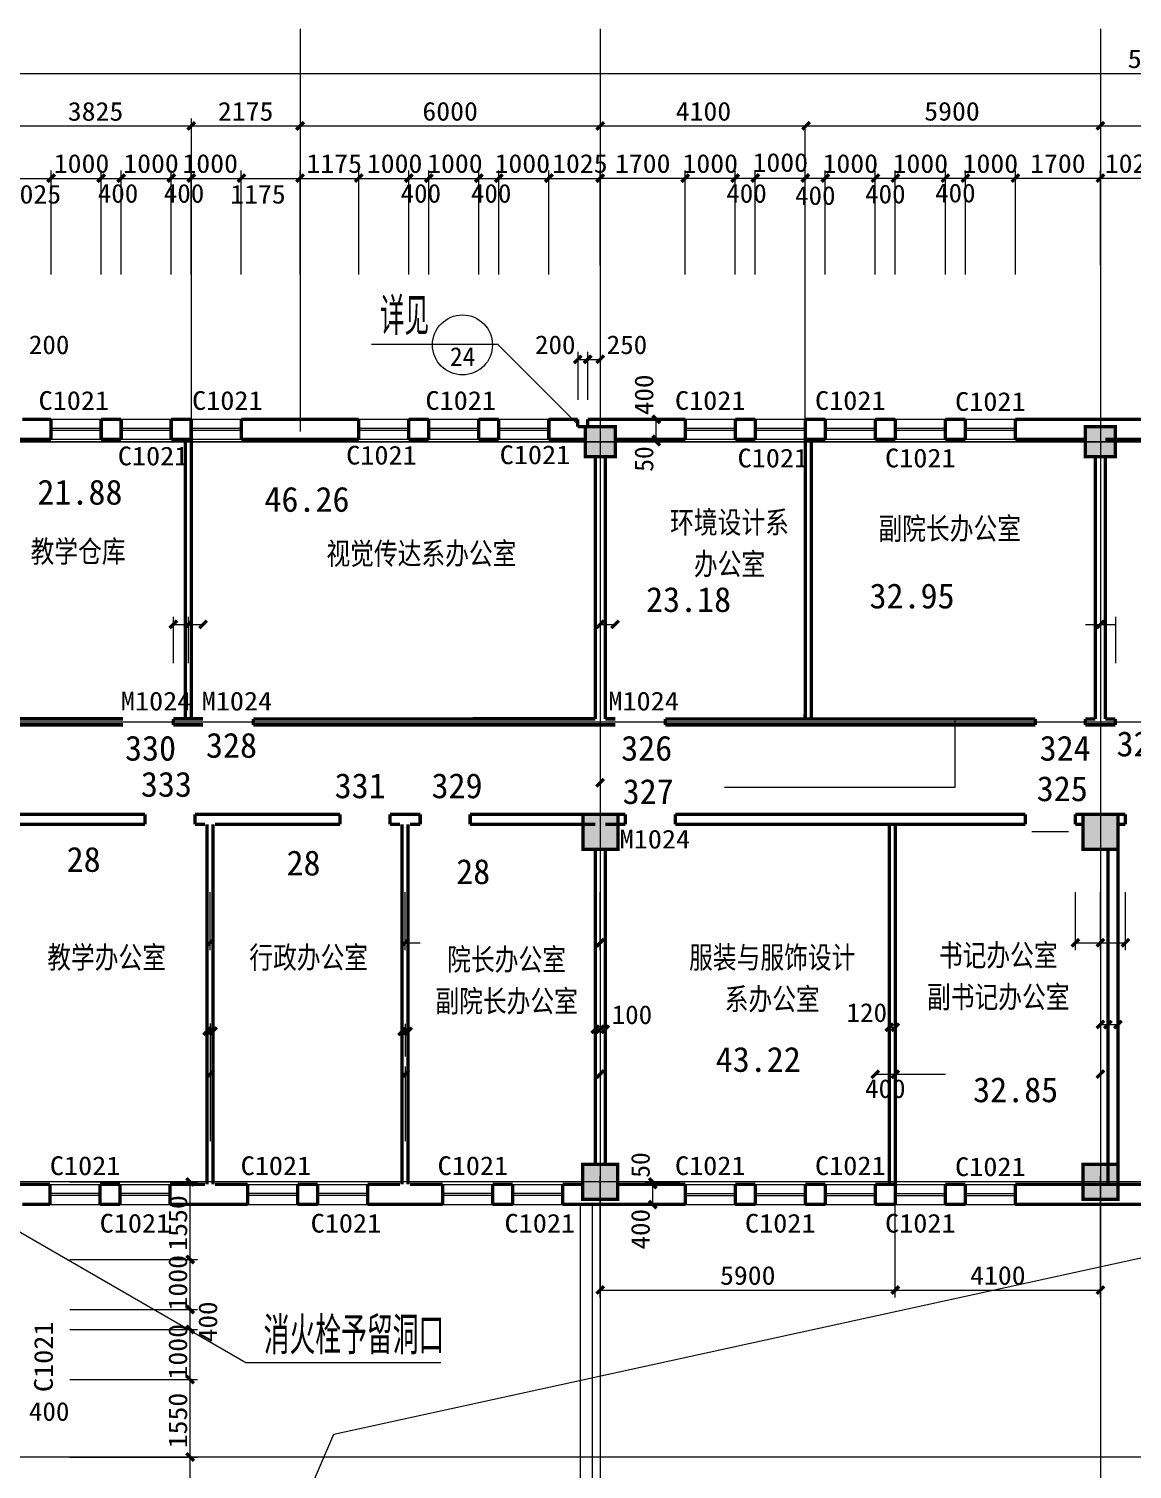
# Model space of a CAD drawing. Extents: x -307567 to 704339, y -10277 to 165507.
# Drawn here: x 136232 to 158290, y 121436 to 150236 of the extents above; entities that cross this region are included whole.
import ezdxf
from ezdxf.enums import TextEntityAlignment as Align

# ---------------------------------------------------------------- set-up
doc = ezdxf.new("R2010")
doc.units = 0
doc.header["$MEASUREMENT"] = 0
doc.layers.add('JELIBTLTC', color=3, linetype='CONTINUOUS')
doc.layers.add('中文', color=4, linetype='CONTINUOUS')
doc.layers.add('wode', color=250, linetype='CONTINUOUS', lineweight=0)
doc.layers.add('ziti', color=32, linetype='CONTINUOUS', lineweight=0)
doc.styles.add('HZ', font='txt', dxfattribs={"width": 0.7, "height": 5, "bigfont": 'STF:宋体'})
doc.styles.get("Standard").update_dxf_attribs({"font": 'txt', "height": 3})

msp = doc.modelspace()

# ---------------------------------------------------------------- linework, layer by layer
at = {"layer": 'JELIBTLTC', "color": 0, "const_width": 67.49915}
msp.add_lwpolyline([(157804.69764, 130879.18478), (157804.69764, 127129.23166)], dxfattribs=at)
at = {"layer": 'wode', "color": 0}
for p, q in [((141654.88731, 150235.97407), (141654.88731, 147245.49632)), ((147654.81231, 150235.97407), (147654.81231, 147245.49632)), ((157654.69952, 150235.97407), (157654.69952, 147245.49632)), ((125405.10264, 149345.47007), (179954.39636, 149345.47007)), ((139477.9736, 148443.29323), (139477.9736, 142182.7941)), ((141654.88731, 148443.29323), (141654.88731, 142182.7941)), ((135654.96231, 148295.48319), (141654.88731, 148295.48319)), ((135654.96231, 148293.29511), (139477.9736, 148293.29511)), ((139477.9736, 148293.29511), (141654.88731, 148293.29511)), ((141654.88731, 148295.48319), (147654.81231, 148295.48319)), ((147654.81231, 148295.48319), (157654.69952, 148295.48319)), ((151754.74885, 141979.04603), (151754.74885, 148295.48319)), ((157654.69952, 148295.48319), (163504.62639, 148295.48319)), ((125855.09701, 147245.49632), (147654.81231, 147245.49632)), ((125855.09701, 147245.49632), (147654.81231, 147245.49632)), ((136679.93729, 145324.2038), (136679.93729, 147401.08824)), ((137679.93699, 145324.2038), (137679.93699, 147401.08824)), ((138079.9442, 145324.2038), (138079.9442, 147401.08824)), ((139079.90729, 145324.2038), (139079.90729, 147401.08824)), ((139479.9145, 145324.2038), (139479.9145, 147401.08824)), ((140479.9142, 145324.2038), (140479.9142, 147401.08824)), ((141654.88731, 145510.88665), (141654.88731, 147401.08824)), ((141654.88731, 145324.2038), (141654.88731, 147401.08824)), ((142829.86041, 145324.2038), (142829.86041, 147401.08824)), ((143829.86012, 145324.2038), (143829.86012, 147401.08824)), ((144229.86733, 145324.2038), (144229.86733, 147401.08824)), ((145229.83041, 145324.2038), (145229.83041, 147401.08824)), ((145629.83762, 145324.2038), (145629.83762, 147401.08824)), ((146629.83733, 145324.2038), (146629.83733, 147401.08824)), ((147654.81231, 145510.88665), (147654.81231, 147401.08824)), ((147654.81231, 145510.88665), (147654.81231, 147401.08824)), ((147654.81231, 147251.09012), (149354.77885, 147251.09012)), ((147654.81231, 147245.49632), (147654.81231, 95169.51457)), ((149354.77885, 145324.2038), (149354.77885, 147401.08824)), ((149354.77885, 147251.09012), (150354.77856, 147251.09012)), ((150354.77856, 145324.2038), (150354.77856, 147401.08824)), ((150354.77856, 147251.09012), (150754.78577, 147251.09012)), ((150754.78577, 145324.2038), (150754.78577, 147401.08824)), ((150754.78577, 147251.09012), (151754.74885, 147251.09012)), ((151754.74885, 147251.09012), (152154.75606, 147251.09012)), ((152154.75606, 145324.2038), (152154.75606, 147401.08824)), ((152154.75606, 147251.09012), (153154.75577, 147251.09012)), ((153154.75577, 145324.2038), (153154.75577, 147401.08824)), ((153154.75577, 147251.09012), (153554.72635, 147251.09012)), ((153554.72635, 145324.2038), (153554.72635, 147401.08824)), ((153554.72635, 147251.09012), (154554.72606, 147251.09012)), ((154554.72606, 145324.2038), (154554.72606, 147401.08824)), ((154554.72606, 147251.09012), (154954.73327, 147251.09012)), ((154954.73327, 145324.2038), (154954.73327, 147401.08824)), ((154954.73327, 147251.09012), (155954.69635, 147251.09012)), ((155954.69635, 145324.2038), (155954.69635, 147401.08824)), ((155954.69635, 147251.09012), (157654.69952, 147251.09012)), ((157654.69952, 145510.88665), (157654.69952, 147401.08824)), ((157654.69952, 147251.09012), (158679.6745, 147251.09012)), ((157654.69952, 147245.49632), (157654.69952, 95169.51457)), ((145619.69371, 143925.16734), (143082.24984, 143925.16734)), ((147254.8051, 142279.04228), (145608.70751, 143925.16734)), ((147206.06304, 143777.03686), (147206.06304, 142814.2895)), ((147404.07081, 143777.03686), (147404.07081, 142814.2895)), ((147654.81231, 143777.03686), (147654.81231, 142814.2895)), ((147206.06304, 143627.03874), (147404.07081, 143627.03874)), ((147404.07081, 143627.03874), (147654.81231, 143627.03874)), ((136678.03301, 142429.04956), (140477.97331, 142429.04956)), ((142827.95614, 142429.04956), (146627.89643, 142429.04956)), ((145227.92614, 142429.04956), (145627.89673, 142429.04956)), ((148625.84509, 142429.04041), (149153.32873, 142429.04041)), ((148775.84322, 142029.05151), (148775.84322, 142429.04041)), ((149354.77885, 142429.04041), (150354.77856, 142429.04041)), ((150754.78577, 142429.04041), (151754.74885, 142429.04041)), ((152154.75606, 142429.04041), (153154.75577, 142429.04041)), ((153554.72635, 142429.04041), (154554.72606, 142429.04041)), ((154954.73327, 142429.04041), (155954.69635, 142429.04041)), ((136678.03301, 142029.04236), (140565.0938, 142029.05151)), ((136688.94596, 142247.78657), (137688.94567, 142247.78657)), ((136688.94596, 142210.28704), (137688.94567, 142210.28704)), ((138081.92172, 142247.78657), (139081.92142, 142247.78657)), ((138081.92172, 142210.28704), (139081.92142, 142210.28704)), ((139453.91384, 142247.78657), (140453.91355, 142247.78657)), ((139453.91384, 142210.28704), (140453.91355, 142210.28704)), ((142827.95614, 142029.04236), (146627.89643, 142029.04236)), ((142838.86909, 142247.78657), (143838.8688, 142247.78657)), ((142838.86909, 142210.28704), (143838.8688, 142210.28704)), ((144231.84484, 142247.78657), (145231.84455, 142247.78657)), ((144231.84484, 142210.28704), (145231.84455, 142210.28704)), ((145227.92614, 142029.04236), (146715.01693, 142029.05151)), ((145603.83697, 142247.78657), (146603.83668, 142247.78657)), ((145603.83697, 142210.28704), (146603.83668, 142210.28704)), ((148625.84509, 142029.05151), (149153.32873, 142029.05151)), ((148775.84322, 141979.04603), (148775.84322, 142029.05151)), ((149354.77885, 142247.78657), (150354.77856, 142247.78657)), ((149354.77885, 142210.28704), (150354.77856, 142210.28704)), ((149354.77885, 142029.04236), (150354.77856, 142029.04236)), ((150754.78577, 142247.78657), (151754.74885, 142247.78657)), ((150754.78577, 142210.28704), (151754.74885, 142210.28704)), ((150754.78577, 142029.04236), (151754.74885, 142029.04236)), ((151754.74885, 142029.04236), (151754.74885, 136439.11284)), ((151874.75468, 142029.04236), (151874.75468, 136439.11284)), ((151874.75468, 142029.04236), (151874.75468, 136439.11284)), ((152154.75606, 142247.78657), (153154.75577, 142247.78657)), ((152154.75606, 142210.28704), (153154.75577, 142210.28704)), ((152154.75606, 142029.04236), (153154.75577, 142029.04236)), ((153554.72635, 142247.78657), (154554.72606, 142247.78657)), ((153554.72635, 142210.28704), (154554.72606, 142210.28704)), ((153554.72635, 142029.04236), (154554.72606, 142029.04236)), ((154954.73327, 142247.78657), (155954.69635, 142247.78657)), ((154954.73327, 142210.28704), (155954.69635, 142210.28704)), ((154954.73327, 142029.04236), (155954.69635, 142029.04236)), ((195197.62623, 141979.04603), (118974.00627, 141979.04603)), ((130975.13799, 141979.04603), (163754.59885, 141979.04603)), ((134960.12236, 141979.04603), (139468.41562, 141979.04603)), ((148625.84509, 141979.04603), (149153.32873, 141979.04603)), ((156283.80601, 141979.04603), (157040.38835, 141979.04603)), ((139359.90867, 140560.2802), (139359.90867, 139352.96192)), ((139479.9145, 140560.2802), (139479.9145, 139352.96192)), ((147554.80135, 140553.34974), (147554.80135, 139559.27342)), ((147654.81231, 140553.34974), (147654.81231, 139559.27342)), ((147754.82327, 140553.34974), (147754.82327, 139559.27342)), ((157554.68856, 140658.87211), (157554.68856, 139770.29984)), ((157654.69952, 140658.87211), (157654.69952, 139770.29984)), ((157754.67385, 140658.87211), (157754.67385, 139770.29984)), ((151754.74885, 140432.04389), (151754.74885, 139448.11148)), ((151874.75468, 140432.04389), (151874.75468, 139448.11148)), ((139080.52984, 138328.27074), (139379.90354, 138328.27074)), ((139120.51957, 138478.26887), (139120.51957, 137555.08095)), ((139379.90354, 138328.27074), (139677.51945, 138328.27074)), ((139419.92989, 138478.26887), (139419.92989, 137555.08095)), ((147654.81231, 138478.26887), (147654.81231, 137555.08095)), ((147654.81231, 138328.27074), (147954.40573, 138328.27074)), ((157354.70327, 138328.27074), (157654.69952, 138328.27074)), ((157654.69952, 138478.26887), (157654.69952, 137555.08095)), ((157654.69952, 138328.27074), (157954.69577, 138328.27074)), ((157954.69577, 138478.26887), (157954.69577, 137555.08095)), ((134700.40881, 136379.10993), (163754.59885, 136379.10993)), ((134960.12236, 136379.10993), (139468.41562, 136379.10993)), ((154745.66606, 136436.67757), (154745.66606, 135067.68833)), ((147654.81231, 135312.10361), (147654.81231, 126729.2336)), ((154745.66606, 135067.68833), (150138.75343, 135067.68833)), ((157014.71728, 134179.14353), (156283.80601, 134179.14353)), ((139854.90981, 131810.99686), (139854.90981, 132976.37536)), ((143754.86106, 131810.99686), (143754.86106, 132976.37536)), ((147654.81231, 131810.99686), (147654.81231, 132976.37536)), ((157154.68135, 131810.99686), (157154.68135, 132976.37536)), ((157654.69952, 131810.99686), (157654.69952, 132976.37536)), ((158154.68106, 131810.99686), (158154.68106, 132976.37536)), ((143754.86106, 131960.99499), (144055.5531, 131960.99499)), ((157154.68135, 131960.99499), (157654.69952, 131960.99499)), ((157654.69952, 131960.99499), (158154.68106, 131960.99499)), ((157654.69952, 130477.42894), (157654.69952, 129803.42613)), ((157804.69764, 130477.42894), (157804.69764, 129803.42613)), ((158004.68294, 130477.42894), (158004.68294, 129803.42613)), ((139794.92521, 130345.27422), (139794.92521, 129484.68012)), ((139794.92521, 130195.27609), (139854.90981, 130195.27609)), ((139854.90981, 130345.27422), (139854.90981, 129484.68012)), ((139854.90981, 130195.27609), (139914.89441, 130195.27609)), ((139914.89441, 130345.27422), (139914.89441, 129484.68012)), ((143694.87646, 130341.2551), (143694.87646, 129688.4648)), ((143694.87646, 130191.25698), (143754.86106, 130191.25698)), ((143754.86106, 130341.2551), (143754.86106, 129688.4648)), ((143754.86106, 130191.25698), (143814.84566, 130191.25698)), ((143814.84566, 130341.2551), (143814.84566, 129688.4648)), ((147554.80135, 130382.22444), (147554.80135, 129789.08)), ((147554.80135, 130232.22632), (147654.81231, 130232.22632)), ((147654.81231, 130382.22444), (147654.81231, 129789.08)), ((147654.81231, 130232.22632), (147754.82327, 130232.22632)), ((147754.82327, 130382.22444), (147754.82327, 129789.08)), ((153434.75715, 130423.8621), (153434.75715, 129885.09931)), ((153434.75715, 130273.86398), (153554.72635, 130273.86398)), ((153554.72635, 130423.8621), (153554.72635, 129885.09931)), ((157654.69952, 130327.43081), (157804.69764, 130327.43081)), ((157804.69764, 130327.43081), (158004.68294, 130327.43081)), ((139854.90981, 129484.68012), (139854.90981, 127997.14073)), ((139854.90981, 129484.68012), (139854.90981, 127997.14073)), ((143754.86106, 129484.68012), (143754.86106, 127997.14073)), ((143754.86106, 129484.68012), (143754.86106, 127997.14073)), ((147654.81231, 129484.68012), (147654.81231, 127997.14073)), ((153154.75577, 129334.68199), (153554.72635, 129334.68199)), ((153554.72635, 129484.68012), (153554.72635, 127997.14073)), ((153554.72635, 129334.68199), (154554.72606, 129334.68199)), ((157654.69952, 129484.68012), (157654.69952, 127997.14073)), ((147654.81231, 124868.91445), (147654.81231, 127296.72529)), ((153554.72635, 124868.91445), (153554.72635, 127296.72529)), ((157654.69952, 124868.91445), (157654.69952, 127296.72529)), ((195197.62623, 127179.22798), (118974.00627, 127179.22798)), ((136654.96201, 127129.23166), (139129.23528, 127129.23166)), ((137054.9326, 127179.22798), (139606.87824, 127179.22798)), ((139456.88012, 125629.2504), (139456.88012, 127179.22798)), ((140604.90043, 127129.23166), (143049.40113, 127129.23166)), ((144504.85168, 127129.23166), (145904.82198, 127129.23166)), ((145904.82198, 127129.23166), (146949.35238, 127129.23166)), ((146904.82168, 127129.23166), (146949.35238, 127129.23166)), ((148554.98416, 127179.22798), (149252.97348, 127179.22798)), ((148554.98416, 127129.23166), (149252.97348, 127129.23166)), ((148704.98229, 127129.23166), (148704.98229, 127179.22798)), ((148704.98229, 126729.2336), (148704.98229, 127129.23166)), ((149354.77885, 127129.23166), (154554.72606, 127129.23166)), ((154954.73327, 127129.23166), (155954.69635, 127129.23166)), ((157014.71728, 127179.22798), (156283.80601, 127179.22798)), ((136647.45478, 126953.42514), (137647.41787, 126953.42514)), ((136647.45478, 126915.92561), (137647.41787, 126915.92561)), ((136654.96201, 126729.2336), (139137.54817, 126729.2336)), ((138051.41673, 126953.42514), (139051.41643, 126953.42514)), ((138051.41673, 126915.92561), (139051.41643, 126915.92561)), ((140597.3932, 126953.42514), (141597.39291, 126953.42514)), ((140597.3932, 126915.92561), (141597.39291, 126915.92561)), ((140604.90043, 126729.2336), (143060.82677, 126729.2336)), ((142001.35515, 126953.42514), (143001.35485, 126953.42514)), ((142001.35515, 126915.92561), (143001.35485, 126915.92561)), ((142328.85349, 122139.60592), (163354.62827, 126729.2336)), ((144497.34445, 126953.42514), (145497.34416, 126953.42514)), ((144497.34445, 126915.92561), (145497.34416, 126915.92561)), ((144504.85168, 126729.2336), (145904.82198, 126729.2336)), ((145901.3064, 126953.42514), (146901.3061, 126953.42514)), ((145901.3064, 126915.92561), (146901.3061, 126915.92561)), ((145904.82198, 126729.2336), (146960.77802, 126729.2336)), ((146904.82168, 126729.2336), (146960.77802, 126729.2336)), ((147256.45303, 126729.2336), (147256.45303, 107629.4754)), ((147496.42806, 126729.2336), (147496.42806, 107629.4754)), ((148554.98416, 126729.2336), (149252.97348, 126729.2336)), ((149354.77885, 126947.97782), (150354.77856, 126947.97782)), ((149354.77885, 126910.47829), (150354.77856, 126910.47829)), ((149354.77885, 126729.2336), (154554.72606, 126729.2336)), ((150754.78577, 126947.97782), (151754.74885, 126947.97782)), ((150754.78577, 126910.47829), (151754.74885, 126910.47829)), ((152154.75606, 126947.97782), (153154.75577, 126947.97782)), ((152154.75606, 126910.47829), (153154.75577, 126910.47829)), ((153554.72635, 126947.97782), (154554.72606, 126947.97782)), ((153554.72635, 126910.47829), (154554.72606, 126910.47829)), ((154954.73327, 126947.97782), (155954.69635, 126947.97782)), ((154954.73327, 126910.47829), (155954.69635, 126910.47829)), ((154954.73327, 126729.2336), (155954.69635, 126729.2336)), ((135895.99933, 126268.91221), (140572.45455, 123568.94596)), ((137054.9326, 125629.2504), (139606.87824, 125629.2504)), ((139456.88012, 124629.25985), (139456.88012, 125629.2504)), ((147654.81231, 125018.91258), (153554.72635, 125018.91258)), ((153554.72635, 125018.91258), (157654.69952, 125018.91258)), ((137054.9326, 124629.25985), (139606.87824, 124629.25985)), ((139456.88012, 124229.2618), (139456.88012, 124629.25985)), ((137054.9326, 124229.2618), (139606.87824, 124229.2618)), ((139456.88012, 123229.2804), (139456.88012, 124229.2618)), ((140572.45455, 123568.94596), (144465.6676, 123568.94596)), ((137054.9326, 123229.2804), (139606.87824, 123229.2804)), ((139456.88012, 121679.29368), (139456.88012, 123229.2804)), ((136104.95668, 107629.4754), (142328.85349, 122139.60592)), ((195197.62623, 121679.29368), (118974.00627, 121679.29368)), ((137054.9326, 121679.29368), (139606.87824, 121679.29368)), ((139456.88012, 120129.3161), (139456.88012, 121679.29368))]:
    msp.add_line(p, q, dxfattribs=at)
at = {"layer": 'wode', "color": 0, "const_width": 67.49915}
for points in [[(139402.97454, 148218.29604), (139552.97266, 148368.29417)], [(141579.88825, 148220.48413), (141729.88637, 148370.48225)], [(141579.88825, 148218.29604), (141729.88637, 148368.29417)], [(147579.81325, 148220.48413), (147729.81137, 148370.48225)], [(151695.75301, 148220.48413), (151845.75113, 148370.48225)], [(157579.70045, 148220.48413), (157729.69858, 148370.48225)], [(136604.93823, 147176.09105), (136754.93635, 147326.08918)], [(137604.93793, 147176.09105), (137754.93606, 147326.08918)], [(138004.94514, 147176.09105), (138154.94326, 147326.08918)], [(139004.90823, 147176.09105), (139154.90635, 147326.08918)], [(139404.91543, 147176.09105), (139554.91356, 147326.08918)], [(140404.91514, 147176.09105), (140554.91326, 147326.08918)], [(141579.88825, 147176.09105), (141729.88637, 147326.08918)], [(141579.88825, 147176.09105), (141729.88637, 147326.08918)], [(142754.86135, 147176.09105), (142904.85948, 147326.08918)], [(143754.86106, 147176.09105), (143904.85918, 147326.08918)], [(144154.86827, 147176.09105), (144304.86639, 147326.08918)], [(145154.83135, 147176.09105), (145304.82948, 147326.08918)], [(145554.83856, 147176.09105), (145704.83668, 147326.08918)], [(146554.83827, 147176.09105), (146704.83639, 147326.08918)], [(147579.81325, 147176.09105), (147729.81137, 147326.08918)], [(147579.81325, 147176.09105), (147729.81137, 147326.08918)], [(149279.77979, 147176.09105), (149429.77791, 147326.08918)], [(150279.7795, 147176.09105), (150429.77762, 147326.08918)], [(150679.7867, 147176.09105), (150829.78483, 147326.08918)], [(151679.74979, 147176.09105), (151829.74792, 147326.08918)], [(152079.757, 147176.09105), (152229.75512, 147326.08918)], [(153079.7567, 147176.09105), (153229.75483, 147326.08918)], [(153479.72729, 147176.09105), (153629.72542, 147326.08918)], [(154479.727, 147176.09105), (154629.72512, 147326.08918)], [(154879.7342, 147176.09105), (155029.73233, 147326.08918)], [(155879.69729, 147176.09105), (156029.69542, 147326.08918)], [(157579.70045, 147176.09105), (157729.69858, 147326.08918)], [(147131.06397, 143552.03968), (147281.0621, 143702.0378)], [(147329.07175, 143552.03968), (147479.06988, 143702.0378)], [(147579.81325, 143552.03968), (147729.81137, 143702.0378)], [(136104.18765, 142429.04956), (136678.03301, 142429.04956)], [(136678.03301, 142429.04956), (136678.03301, 142029.04236)], [(137677.9961, 142429.04956), (137677.9961, 142029.04236)], [(137677.9961, 142429.04956), (138078.00331, 142429.04956)], [(138078.00331, 142429.04956), (138078.00331, 142029.04236)], [(139078.00302, 142429.04956), (139078.00302, 142029.04236)], [(139078.00302, 142429.04956), (139477.9736, 142429.04956)], [(139477.9736, 142429.04956), (139477.9736, 142029.04236)], [(140477.97331, 142429.04956), (140477.97331, 142029.04236)], [(140477.97331, 142429.04956), (142827.95614, 142429.04956)], [(142827.95614, 142429.04956), (142827.95614, 142029.04236)], [(143827.91923, 142429.04956), (143827.91923, 142029.04236)], [(143827.91923, 142429.04956), (144227.92643, 142429.04956)], [(143827.91923, 142429.04956), (144227.92643, 142429.04956)], [(144227.92643, 142429.04956), (144227.92643, 142029.04236)], [(145227.92614, 142429.04956), (145227.92614, 142029.04236)], [(145227.92614, 142429.04956), (145627.89673, 142429.04956)], [(145227.92614, 142429.04956), (145627.89673, 142429.04956)], [(145627.89673, 142429.04956), (145627.89673, 142029.04236)], [(146627.89643, 142429.04956), (146627.89643, 142029.04236)], [(146627.89643, 142429.04956), (147206.06304, 142429.04956)], [(147204.81793, 142429.04956), (147206.06304, 142429.04956)], [(147206.06304, 142279.04228), (147206.06304, 142429.04956)], [(147206.06304, 142279.04228), (147206.06304, 142429.04956)], [(147206.06304, 142279.04228), (147404.07081, 142279.04228)], [(147354.81606, 142279.04228), (147354.81606, 141679.04978), (147954.80856, 141679.04978), (147954.80856, 142279.04228), (147354.81606, 142279.04228), (147354.81606, 141679.04978)], [(147404.07081, 142279.04228), (147404.07081, 142429.04956)], [(147404.07081, 142429.04956), (149354.77885, 142429.04041)], [(148700.84416, 142504.03947), (148850.84228, 142354.04135)], [(149354.77885, 142029.04236), (149354.77885, 142429.04041)], [(150354.77856, 142429.04041), (150754.78577, 142429.04041)], [(150354.77856, 142029.04236), (150354.77856, 142429.04041)], [(150754.78577, 142029.04236), (150754.78577, 142429.04041)], [(151754.74885, 142429.04041), (152154.75606, 142429.04041)], [(151754.74885, 142029.04236), (151754.74885, 142429.04041)], [(152154.75606, 142029.04236), (152154.75606, 142429.04041)], [(153154.75577, 142429.04041), (153554.72635, 142429.04041)], [(153154.75577, 142029.04236), (153154.75577, 142429.04041)], [(153554.72635, 142029.04236), (153554.72635, 142429.04041)], [(154554.72606, 142429.04041), (154954.73327, 142429.04041)], [(154554.72606, 142029.04236), (154554.72606, 142429.04041)], [(154954.73327, 142029.04236), (154954.73327, 142429.04041)], [(157654.69952, 142429.04041), (155954.69635, 142429.04041)], [(155954.69635, 142029.04236), (155954.69635, 142429.04041)], [(157354.70327, 142279.04228), (157354.70327, 141679.04978), (157954.69577, 141679.04978), (157954.69577, 142279.04228), (157354.70327, 142279.04228), (157354.70327, 141679.04978)], [(157654.69952, 142429.04041), (158679.6745, 142429.04041)], [(135954.95856, 142029.04236), (136678.03301, 142029.04236)], [(137677.9961, 142029.05151), (138078.00331, 142029.05151)], [(139078.00302, 142029.05151), (139477.9736, 142029.05151)], [(139359.90867, 136439.11284), (139359.90867, 142029.05151)], [(139479.9145, 136439.11284), (139479.9145, 142029.05151)], [(140477.97331, 142029.05151), (142827.95614, 142029.05151)], [(141754.89826, 142029.05151), (142827.95614, 142029.05151)], [(143827.91923, 142029.05151), (144227.92643, 142029.05151)], [(143827.91923, 142029.05151), (144227.92643, 142029.05151)], [(145227.92614, 142029.05151), (145627.89673, 142029.05151)], [(145227.92614, 142029.05151), (145627.89673, 142029.05151)], [(146627.89643, 142029.05151), (147354.81606, 142029.06067)], [(147954.80856, 142029.05151), (149354.77885, 142029.04236)], [(148700.84416, 142104.05057), (148850.84228, 141954.05245)], [(148700.84416, 142054.0451), (148850.84228, 141904.04697)], [(150354.77856, 142029.04236), (150754.78577, 142029.04236)], [(151754.74885, 142029.04236), (151752.80796, 136439.11284)], [(151754.74885, 142029.04236), (152154.75606, 142029.04236)], [(151874.75468, 142029.04236), (151872.81378, 136439.11284)], [(151874.75468, 142029.04236), (151872.81378, 136439.11284)], [(153154.75577, 142029.04236), (153554.72635, 142029.04236)], [(154554.72606, 142029.04236), (154954.73327, 142029.04236)], [(157354.70327, 142029.05151), (155954.69635, 142029.04236)], [(157754.67385, 142029.04236), (158679.6745, 142029.04236)], [(147554.80135, 136439.11284), (147554.80135, 141679.04978)], [(147754.82327, 136439.11284), (147754.82327, 141679.04978)], [(157554.68856, 136439.11284), (157554.68856, 141679.04978)], [(157754.67385, 136439.11284), (157754.67385, 141679.04978)], [(139045.52051, 138253.27168), (139195.51864, 138403.26981)], [(139344.93083, 138253.27168), (139494.92896, 138403.26981)], [(139642.51012, 138253.27168), (139792.50824, 138403.26981)], [(147579.81325, 138253.27168), (147729.81137, 138403.26981)], [(147879.40667, 138253.27168), (148029.40479, 138403.26981)], [(157579.70045, 138253.27168), (157729.69858, 138403.26981)], [(135354.96606, 136319.11617), (138117.51697, 136319.11617)], [(135554.95135, 136439.122), (138117.51697, 136438.99382)], [(139119.93364, 136319.11617), (139119.93364, 136438.99382)], [(139120.51957, 136439.02129), (139279.9292, 136439.11284)], [(139120.51957, 136438.99382), (139717.50918, 136439.01213)], [(139120.51957, 136319.11617), (139717.50918, 136319.11617)], [(139120.51957, 136319.11617), (139717.50918, 136319.11617)], [(140719.88923, 136319.11617), (140719.88923, 136439.11284)], [(140719.88923, 136438.48113), (147554.80135, 136439.11284)], [(140719.88923, 136319.11617), (147954.40573, 136319.11617)], [(147754.82327, 136439.11284), (147954.40573, 136439.0396)], [(148954.80827, 136319.11617), (148954.80827, 136439.11284)], [(148954.80827, 136438.6917), (156354.70356, 136436.10995)], [(148954.80827, 136319.11617), (156354.70356, 136319.11617)], [(156354.70356, 136319.11617), (156354.70356, 136439.11284)], [(157354.70327, 136319.11617), (157354.70327, 136439.11284)], [(157354.70327, 136436.10995), (157554.68856, 136439.11284)], [(157354.70327, 136319.11617), (157954.69577, 136319.11617)], [(157754.67385, 136439.11284), (157954.69577, 136436.10995)], [(157954.69577, 136319.11617), (157954.69577, 136439.11284)], [(147579.81325, 135087.10642), (147729.81137, 135237.10455)], [(135354.96606, 134529.1361), (138554.91385, 134529.1361)], [(138554.91385, 134329.14166), (138554.91385, 134529.1361)], [(139553.59521, 134529.1361), (142454.8651, 134529.1361)], [(139553.9248, 134329.14166), (139553.9248, 134529.1361)], [(139554.91356, 134329.14166), (139554.91356, 134529.1361)], [(139555.90231, 134329.14166), (139555.90231, 134529.1361)], [(142454.8651, 134329.14166), (142454.8651, 134529.1361)], [(143453.54647, 134529.1361), (144055.84607, 134529.1361)], [(143453.87605, 134329.14166), (143453.87605, 134529.1361)], [(143454.86481, 134329.14166), (143454.86481, 134529.1361)], [(144054.85731, 134329.14166), (144054.85731, 134529.1361)], [(144055.84607, 134329.14166), (144055.84607, 134529.1361)], [(145054.85702, 134329.14166), (145054.85702, 134529.1361)], [(145054.85702, 134529.1361), (148154.50089, 134529.1361)], [(147309.8093, 134529.1361), (147309.8093, 133829.1418), (148009.81275, 133829.1418), (148009.81275, 134529.1361), (147309.8093, 134529.1361), (147309.8093, 133829.1418)], [(148154.79385, 134328.44586), (148154.79385, 134528.44031)], [(149154.79356, 134529.1361), (156154.71827, 134529.1361)], [(149154.79356, 134328.44586), (149154.79356, 134528.44031)], [(156154.71827, 134329.14166), (156154.71827, 134529.1361)], [(157154.68135, 134329.14166), (157154.68135, 134529.1361)], [(157154.68135, 134529.1361), (158154.68106, 134529.1361)], [(157304.67948, 134529.1361), (157304.67948, 133829.1418), (158004.68294, 133829.1418), (158004.68294, 134529.1361), (157304.67948, 134529.1361), (157304.67948, 133829.1418)], [(158154.68106, 134329.14166), (158154.68106, 134529.1361)], [(136004.94573, 134329.14166), (138554.91385, 134329.14166)], [(139553.59521, 134329.14166), (139754.89885, 134329.14166)], [(139794.92521, 127129.23166), (139794.92521, 134329.14166)], [(139914.89441, 127129.23166), (139914.89441, 134329.14166)], [(139954.92076, 134329.14166), (142454.8651, 134329.14166)], [(143453.54647, 134329.14166), (143654.8501, 134329.14166)], [(143694.87646, 127129.23166), (143694.87646, 134329.14166)], [(143814.84566, 127129.23166), (143814.84566, 134329.14166)], [(143854.87202, 134329.14166), (144055.84607, 134329.14166)], [(145054.85702, 134329.14166), (147554.80135, 134329.14166)], [(147754.82327, 134329.14166), (148154.50089, 134329.14166)], [(149154.79356, 134329.14166), (156154.71827, 134329.14166)], [(153434.75715, 127129.23166), (153434.75715, 134329.14166)], [(153554.72635, 127129.23166), (153554.72635, 134329.14166)], [(157154.68135, 134329.14166), (157304.67948, 134329.14166)], [(158004.68294, 134329.14166), (158154.68106, 134329.14166)], [(147554.80135, 127529.22055), (147554.80135, 133829.1418)], [(147754.82327, 127529.22055), (147754.82327, 133829.1418)], [(157804.69764, 130879.18478), (157804.69764, 133829.1418)], [(158004.68294, 130879.18478), (158004.68294, 133829.1418)], [(139779.91075, 131885.99593), (139929.90887, 132035.99405)], [(143679.862, 131885.99593), (143829.86012, 132035.99405)], [(147579.81325, 131885.99593), (147729.81137, 132035.99405)], [(157079.68229, 131885.99593), (157229.68042, 132035.99405)], [(157579.70045, 131885.99593), (157729.69858, 132035.99405)], [(158079.682, 131885.99593), (158229.68012, 132035.99405)], [(158004.68294, 130879.18478), (158004.68294, 127129.23166)], [(139719.92614, 130120.27703), (139869.92427, 130270.27516)], [(139779.91075, 130120.27703), (139929.90887, 130270.27516)], [(139839.89535, 130120.27703), (139989.89347, 130270.27516)], [(143619.87739, 130116.25792), (143769.87552, 130266.25604)], [(143679.862, 130116.25792), (143829.86012, 130266.25604)], [(143739.8466, 130116.25792), (143889.84472, 130266.25604)], [(147479.80229, 130157.22725), (147629.80041, 130307.22538)], [(147579.81325, 130157.22725), (147729.81137, 130307.22538)], [(147679.8242, 130157.22725), (147829.82233, 130307.22538)], [(153359.75809, 130198.86492), (153509.75621, 130348.86304)], [(153479.72729, 130198.86492), (153629.72542, 130348.86304)], [(157579.70045, 130252.43175), (157729.69858, 130402.42988)], [(157729.69858, 130252.43175), (157879.6967, 130402.42988)], [(157929.68387, 130252.43175), (158079.682, 130402.42988)], [(139779.91075, 129259.68293), (139929.90887, 129409.68105)], [(139779.91075, 129259.68293), (139929.90887, 129409.68105)], [(143679.862, 129259.68293), (143829.86012, 129409.68105)], [(143679.862, 129259.68293), (143829.86012, 129409.68105)], [(147579.81325, 129259.68293), (147729.81137, 129409.68105)], [(153079.7567, 129259.68293), (153229.75483, 129409.68105)], [(153479.72729, 129259.68293), (153629.72542, 129409.68105)], [(157579.70045, 129259.68293), (157729.69858, 129409.68105)], [(157804.69764, 127529.22055), (157804.69764, 127679.21868)], [(158004.68294, 127529.22055), (158004.68294, 127679.21868)], [(147304.82889, 127529.22055), (147304.82889, 126829.23541), (148004.79573, 126829.23541), (148004.79573, 127529.22055), (147304.82889, 127529.22055), (147304.82889, 126829.23541)], [(157304.67948, 127529.22055), (157304.67948, 126829.23541), (158004.68294, 126829.23541), (158004.68294, 127529.22055), (157304.67948, 127529.22055), (157304.67948, 126829.23541)], [(136004.94573, 127129.23166), (136654.96201, 127129.23166)], [(136654.96201, 127129.23166), (136654.96201, 126729.2336)], [(137654.9251, 127129.23166), (137654.9251, 126729.2336)], [(137654.9251, 127129.23166), (138054.93231, 127129.23166)], [(138054.93231, 127129.23166), (138054.93231, 126729.2336)], [(139054.93201, 127129.23166), (139054.93201, 126729.2336)], [(139054.93201, 127129.23166), (139754.89885, 127129.23166)], [(139381.88105, 127254.22704), (139531.87918, 127104.22892)], [(139954.92076, 127129.23166), (140604.90043, 127129.23166)], [(140604.90043, 127129.23166), (140604.90043, 126729.2336)], [(140604.90043, 127129.23166), (140604.90043, 126729.2336)], [(141604.90014, 127129.23166), (141604.90014, 126729.2336)], [(141604.90014, 127129.23166), (142004.87073, 127129.23166)], [(141604.90014, 127129.23166), (141604.90014, 126729.2336)], [(141604.90014, 127129.23166), (142004.87073, 127129.23166)], [(142004.87073, 127129.23166), (142004.87073, 126729.2336)], [(143004.87043, 127129.23166), (143004.87043, 126729.2336)], [(143004.87043, 127129.23166), (143654.8501, 127129.23166)], [(143854.87202, 127129.23166), (144504.85168, 127129.23166)], [(144504.85168, 127129.23166), (144504.85168, 126729.2336)], [(144504.85168, 127129.23166), (144504.85168, 126729.2336)], [(144504.85168, 127129.23166), (144504.85168, 126729.2336)], [(145504.85139, 127129.23166), (145504.85139, 126729.2336)], [(145504.85139, 127129.23166), (145504.85139, 126729.2336)], [(145504.85139, 127129.23166), (145904.82198, 127129.23166)], [(145504.85139, 127129.23166), (145504.85139, 126729.2336)], [(145504.85139, 127129.23166), (145904.82198, 127129.23166)], [(145504.85139, 127129.23166), (145904.82198, 127129.23166)], [(145904.82198, 127129.23166), (145904.82198, 126729.2336)], [(146904.82168, 127129.23166), (146904.82168, 126729.2336)], [(146904.82168, 127129.23166), (147304.82889, 127129.23166)], [(148004.79573, 127129.23166), (149354.77885, 127129.23166)], [(148629.98322, 127254.22704), (148779.98135, 127104.22892)], [(148629.98322, 127204.23072), (148779.98135, 127054.23259)], [(149354.77885, 126729.2336), (149354.77885, 127129.23166)], [(150354.77856, 127129.23166), (150754.78577, 127129.23166)], [(150354.77856, 126729.2336), (150354.77856, 127129.23166)], [(150354.77856, 127129.23166), (150754.78577, 127129.23166)], [(150754.78577, 126729.2336), (150754.78577, 127129.23166)], [(151754.74885, 127129.23166), (152154.75606, 127129.23166)], [(151754.74885, 126729.2336), (151754.74885, 127129.23166)], [(151754.74885, 127129.23166), (152154.75606, 127129.23166)], [(152154.75606, 126729.2336), (152154.75606, 127129.23166)], [(153154.75577, 127129.23166), (153554.72635, 127129.23166)], [(153154.75577, 126729.2336), (153154.75577, 127129.23166)], [(153154.75577, 127129.23166), (153554.72635, 127129.23166)], [(153554.72635, 126729.2336), (153554.72635, 127129.23166)], [(154554.72606, 127129.23166), (154954.73327, 127129.23166)], [(154554.72606, 126729.2336), (154554.72606, 127129.23166)], [(154554.72606, 127129.23166), (154954.73327, 127129.23166)], [(154954.73327, 126729.2336), (154954.73327, 127129.23166)], [(155954.69635, 126729.2336), (155954.69635, 127129.23166)], [(155954.69635, 127129.23166), (158679.6745, 127129.23166)], [(136104.95668, 126729.2336), (136654.96201, 126729.2336)], [(137654.9251, 126729.2336), (138054.93231, 126729.2336)], [(139054.93201, 126729.2336), (140604.90043, 126729.2336)], [(141604.90014, 126729.2336), (142004.87073, 126729.2336)], [(141604.90014, 126729.2336), (142004.87073, 126729.2336)], [(143004.87043, 126729.2336), (144504.85168, 126729.2336)], [(145504.85139, 126729.2336), (145904.82198, 126729.2336)], [(145504.85139, 126729.2336), (145904.82198, 126729.2336)], [(145504.85139, 126729.2336), (145904.82198, 126729.2336)], [(146904.82168, 126729.2336), (149354.77885, 126729.2336)], [(148629.98322, 126804.23267), (148779.98135, 126654.23454)], [(150354.77856, 126729.2336), (150754.78577, 126729.2336)], [(150354.77856, 126729.2336), (150754.78577, 126729.2336)], [(151754.74885, 126729.2336), (152154.75606, 126729.2336)], [(151754.74885, 126729.2336), (152154.75606, 126729.2336)], [(153154.75577, 126729.2336), (153554.72635, 126729.2336)], [(153154.75577, 126729.2336), (153554.72635, 126729.2336)], [(154554.72606, 126729.2336), (154954.73327, 126729.2336)], [(154554.72606, 126729.2336), (154954.73327, 126729.2336)], [(155954.69635, 126729.2336), (158679.6745, 126729.2336)], [(139381.88105, 125704.24947), (139531.87918, 125554.25134)], [(147579.81325, 124943.91351), (147729.81137, 125093.91164)], [(153479.72729, 124943.91351), (153629.72542, 125093.91164)], [(157579.70045, 124943.91351), (157729.69858, 125093.91164)], [(139381.88105, 124704.25892), (139531.87918, 124554.26079)], [(139381.88105, 124304.26086), (139531.87918, 124154.26274)], [(139381.88105, 123304.27947), (139531.87918, 123154.28134)], [(139381.88105, 121754.29274), (139531.87918, 121604.29461)]]:
    msp.add_lwpolyline(points, dxfattribs=at)
at = {"layer": 'wode', "color": 0}
msp.add_circle((144901.48979, 143916.03049), 599.9925, dxfattribs=at)
for points in [[(147354.81606, 142279.04228), (147954.80856, 142279.04228), (147354.81606, 141679.04978), (147954.80856, 141679.04978)], [(157354.70327, 142279.04228), (157954.69577, 142279.04228), (157354.70327, 141679.04978), (157954.69577, 141679.04978)], [(147309.8093, 134529.1361), (148009.81275, 134529.1361), (147309.8093, 133829.1418), (148009.81275, 133829.1418)], [(157304.67948, 134529.1361), (158004.68294, 134529.1361), (157304.67948, 133829.1418), (158004.68294, 133829.1418)], [(147304.82889, 127529.22055), (148004.79573, 127529.22055), (147304.82889, 126829.23541), (148004.79573, 126829.23541)], [(157304.67948, 127529.22055), (158004.68294, 127529.22055), (157304.67948, 126829.23541), (158004.68294, 126829.23541)]]:
    msp.add_solid(points, dxfattribs=at)

# ---------------------------------------------------------------- texts
for s, width, p, p2 in [('54550', 0.835547, (158199.68782, 149450.46143), (159609.65555, 149450.46143)), ('3825', 0.807289, (137011.46391, 148398.28647), (138121.472, 148398.28647)), ('2175', 0.888018, (140011.42641, 148398.28647), (141121.4345, 148398.28647)), ('6000', 0.934725, (144099.86407, 148400.47455), (145209.83555, 148400.47455)), ('4100', 0.986654, (149163.80224, 148400.47455), (150273.77371, 148400.47455)), ('5900', 0.887988, (154132.74647, 148400.47455), (155242.71795, 148400.47455)), ('1000', 1.044692, (150699.78157, 147376.09466), (151809.75305, 147376.09466)), ('1000', 1.044692, (136730.94983, 147356.09064), (137840.92131, 147356.09064)), ('1000', 1.044692, (138119.93394, 147356.09064), (139229.90541, 147356.09064)), ('1000', 1.044692, (139302.92696, 147356.09064), (140412.89844, 147356.09064)), ('1175', 0.986686, (141782.87643, 147356.09064), (142892.88453, 147356.09064)), ('1000', 1.044727, (142989.85597, 147356.09064), (144099.86407, 147356.09064)), ('1000', 1.044692, (144194.858, 147356.09064), (145304.82948, 147356.09064)), ('1000', 1.044727, (145542.82699, 147356.09064), (146652.83509, 147356.09064)), ('1025', 0.934725, (146692.82482, 147356.09064), (147802.7963, 147356.09064)), ('1700', 0.986654, (147949.82815, 147356.09064), (149059.79963, 147356.09064)), ('1000', 1.044692, (149299.81128, 147356.09064), (150409.78275, 147356.09064)), ('1000', 1.044727, (152099.75186, 147356.09064), (153209.75996, 147356.09064)), ('1000', 1.044692, (153499.75878, 147356.09064), (154609.73026, 147356.09064)), ('1000', 1.044692, (154899.72907, 147356.09064), (156009.70055, 147356.09064)), ('1700', 0.986654, (156249.7122, 147356.09064), (157359.68367, 147356.09064)), ('1025', 0.934755, (157742.18622, 147356.09064), (158852.19431, 147356.09064)), ('1025', 0.934725, (135768.96235, 146742.0999), (136878.93382, 146742.0999)), ('400', 0.925698, (137609.95496, 146759.40315), (138419.93019, 146759.40315)), ('400', 0.925739, (138929.90916, 146759.40315), (139739.92101, 146759.40315)), ('1175', 0.986654, (140257.91991, 146742.0999), (141367.89138, 146742.0999)), ('400', 0.925739, (143663.85878, 146759.40315), (144473.87063, 146759.40315)), ('400', 0.925739, (145069.83486, 146759.40315), (145879.8467, 146759.40315)), ('400', 0.925698, (150174.78813, 146759.40315), (150984.76336, 146759.40315)), ('400', 0.925698, (151549.78315, 146716.09925), (152359.75838, 146716.09925)), ('400', 0.925698, (152949.75345, 146746.1007), (153759.72867, 146746.1007)), ('400', 0.925739, (154349.72374, 146766.10472), (155159.73559, 146766.10472)), ('200', 0.925698, (136233.20215, 143732.03926), (137043.17738, 143732.03926)), ('200', 0.925698, (146351.08105, 143732.03926), (147161.05627, 143732.03926)), ('250', 0.863984, (147783.82681, 143732.03926), (148593.80204, 143732.03926)), ('24', 0.815977, (144650.38209, 143494.11498), (145160.36107, 143494.11498)), ('C1021', 0.980859, (136426.96193, 142616.53806), (137836.92966, 142616.53806)), ('C1021', 0.980859, (139495.91771, 142616.53806), (140905.88544, 142616.53806)), ('C1021', 0.980859, (144161.86281, 142616.53806), (145571.83053, 142616.53806)), ('C1021', 0.980859, (149149.81315, 142616.53806), (150559.78088, 142616.53806)), ('C1021', 0.980885, (151949.75374, 142616.53806), (153359.75809, 142616.53806)), ('C1021', 0.980859, (154749.73095, 142596.53404), (156159.69867, 142596.53404)), ('C1021', 0.980859, (138011.93968, 141507.54619), (139421.90741, 141507.54619)), ('C1021', 0.980859, (142576.88506, 141523.54941), (143986.85279, 141523.54941)), ('C1021', 0.980859, (145645.84084, 141531.55102), (147055.80857, 141531.55102)), ('C1021', 0.980859, (150401.79946, 141466.54939), (151811.76718, 141466.54939)), ('C1021', 0.980859, (153349.76065, 141466.54939), (154759.72838, 141466.54939)), ('M1024', 0.902414, (138072.10739, 136606.64296), (139482.11173, 136606.64296)), ('M1024', 0.902391, (139687.11405, 136606.64296), (141097.08178, 136606.64296)), ('M1024', 0.902414, (147817.99386, 136606.64296), (149227.99821, 136606.64296)), ('M1024', 0.902414, (148042.99105, 133846.74867), (149452.9954, 133846.74867)), ('100', 1.080029, (147883.80115, 130337.22683), (148693.81299, 130337.22683)), ('120', 0.99695, (152579.73854, 130378.85534), (153389.75039, 130378.85534)), ('400', 0.925698, (152949.75345, 128858.68697), (153759.72867, 128858.68697)), ('C1021', 0.980885, (136652.94788, 127316.72931), (138062.95223, 127316.72931)), ('C1021', 0.980859, (140466.91388, 127316.72931), (141876.8816, 127316.72931)), ('C1021', 0.980885, (144404.84073, 127316.72931), (145814.84507, 127316.72931)), ('C1021', 0.980859, (149149.81315, 127316.72931), (150559.78088, 127316.72931)), ('C1021', 0.980885, (151949.75374, 127316.72931), (153359.75809, 127316.72931)), ('C1021', 0.980859, (154749.73095, 127296.72529), (156159.69867, 127296.72529)), ('C1021', 0.980859, (137648.95594, 126166.74063), (139058.92366, 126166.74063)), ('C1021', 0.980885, (141866.88417, 126166.74063), (143276.88852, 126166.74063)), ('C1021', 0.980859, (145742.8489, 126166.74063), (147152.81663, 126166.74063)), ('C1021', 0.980859, (150549.78345, 126166.74063), (151959.75117, 126166.74063)), ('C1021', 0.980859, (153349.76065, 126166.74063), (154759.72838, 126166.74063)), ('5900', 0.887988, (150049.8019, 125123.91309), (151159.77338, 125123.91309)), ('4100', 0.986654, (155049.7272, 125123.91309), (156159.69867, 125123.91309)), ('400', 0.925698, (136233.97118, 122403.97029), (137043.94641, 122403.97029))]:
    msp.add_text(s, height=374.995313, dxfattribs=dict(at, width=width)).set_placement(p, p2, align=Align.FIT)
for s, width, p, p2 in [('400', 0.925708, (148715.85862, 142513.03899), (148715.85862, 143323.02337)), ('50', 0.906657, (148715.85862, 141379.05353), (148715.85862, 141889.04166)), ('50', 0.906673, (148644.99769, 127263.22656), (148644.99769, 127773.22385)), ('1550', 0.93474, (139396.85889, 125804.24211), (139396.85889, 126914.2319)), ('400', 0.925718, (148644.99769, 125829.24485), (148644.99769, 126639.23839)), ('1000', 1.044709, (139396.85889, 124609.25583), (139396.85889, 125719.24562)), ('400', 0.925708, (139996.85139, 123979.27103), (139996.85139, 124789.25541)), ('C1021', 0.980872, (136712.45641, 122979.28048), (136712.45641, 124389.26652)), ('1000', 1.044701, (139396.85889, 123229.2804), (139396.85889, 124339.26104)), ('1550', 0.93474, (139396.85889, 121854.29454), (139396.85889, 122964.28433))]:
    msp.add_text(s, height=374.995313, rotation=90, dxfattribs=dict(at, width=width)).set_placement(p, p2, align=Align.FIT)
at = {"layer": 'ziti', "color": 0, "style": 'HZ'}
for s, width, p, p2 in [('详见', 0.461426, (143250.15545, 144112.71992), (144234.51815, 144112.71992)), ('消火栓予留洞口', 0.483398, (140928.15079, 123733.18951), (144537.48067, 123733.18951)), ('消火栓予留洞口', 0.483398, (140928.15079, 123733.18951), (144537.48067, 123733.18951)), ('消火栓予留洞口', 0.483398, (140928.15079, 123733.18951), (144537.48067, 123733.18951)), ('消火栓予留洞口', 0.483398, (140928.15079, 123733.18951), (144537.48067, 123733.18951))]:
    msp.add_text(s, height=749.990625, dxfattribs=dict(at, width=width)).set_placement(p, p2, align=Align.FIT)
at = {"layer": '中文', "color": 0, "lineweight": 0, "style": 'HZ', "width": 0.483398}
msp.add_text('消火栓予留洞口', height=750, dxfattribs=at).set_placement((140927.74006, 123732.9734), (144537.11506, 123732.9734), align=Align.FIT)
msp.add_text('消火栓予留洞口', height=750, dxfattribs=at).set_placement((140927.74006, 123732.9734), (144537.11506, 123732.9734), align=Align.FIT)
msp.add_text('消火栓予留洞口', height=750, dxfattribs=at).set_placement((140927.74006, 123732.9734), (144537.11506, 123732.9734), align=Align.FIT)
msp.add_text('消火栓予留洞口', height=750, dxfattribs=at).set_placement((140927.74006, 123732.9734), (144537.11506, 123732.9734), align=Align.FIT)
at = {"layer": '中文', "char_height": 500}
for s, insert, width, attachment_point in [('21.88', (136404.32901, 141221.90026), 1679.5508873, 1), ('46.26', (140942.68862, 141079.11628), 1572.3445591, 1), ('{\\Ftxt,stf:宋体|c134;\\C0;环境设计系办公室}', (150240.33254, 140600.75036), 2791.8975311, 2), ('{\\Ftxt,stf:宋体|c134;\\C0;副院长办公室}', (153217.27249, 140475.89245), 5665.5115268, 1), ('{\\Ftxt,stf:宋体|c134;\\C0;教学仓库}', (136267.12574, 140018.08148), 5665.5115268, 1), ('{\\Ftxt,stf:宋体|c134;\\C0;视觉传达系办公室}', (142180.93431, 139976.46184), 5665.5115268, 1), ('32.95', (153038.60549, 139146.92888), 2036.901388, 1), ('23.18', (148571.71598, 139075.53689), 1572.3445591, 1), ('{\\fFangSong_GB2312|b1|i0|c134|p49;\\C1;330}', (138155.46241, 136102.92647), 6011.5625187, 1), ('{\\fFangSong_GB2312|b1|i0|c134|p49;\\C1;328}', (139773.97786, 136160.68538), 6011.5625187, 1), ('{\\fFangSong_GB2312|b1|i0|c134|p49;\\C1;326}', (148074.82341, 136102.23242), 6011.5625187, 1), ('{\\fFangSong_GB2312|b1|i0|c134|p49;\\C1;324}', (156439.73285, 136102.28613), 6011.5625187, 1), ('{\\fFangSong_GB2312|b1|i0|c134|p49;\\C1;322}', (157976.98009, 136188.92381), 6011.5625187, 1), ('{\\fFangSong_GB2312|b1|i0|c134|p49;\\C1;333}', (138473.38578, 135380.95316), 6011.5625187, 1), ('{\\fFangSong_GB2312|b1|i0|c134|p49;\\C1;331}', (142346.26101, 135352.07439), 6011.5625187, 1), ('{\\fFangSong_GB2312|b1|i0|c134|p49;\\C1;329}', (144282.6974, 135352.07439), 6011.5625187, 1), ('{\\fFangSong_GB2312|b1|i0|c134|p49;\\C1;327}', (148103.72443, 135235.8639), 6011.5625187, 1), ('{\\fFangSong_GB2312|b1|i0|c134|p49;\\C1;325}', (156381.92838, 135293.67514), 6011.5625187, 1), ('28', (136988.12676, 133879.43568), 2036.901388, 1), ('28', (141383.54616, 133808.04369), 1572.3445591, 1), ('28', (144776.01165, 133635.39724), 1893.9611878, 1), ('{\\Ftxt,stf:宋体|c134;\\C0;教学办公室}', (136600.29633, 131902.32769), 5665.5115268, 1), ('{\\Ftxt,stf:宋体|c134;\\C0;行政办公室}', (140640.0121, 131902.32769), 5665.5115268, 1), ('{\\Ftxt,stf:宋体|c134;\\C0;院长办公室  副院长办公室}', (145784.15119, 131860.70906), 3208.3631227, 2), ('{\\Ftxt,stf:宋体|c134;\\C0;服装与服饰设计系办公室}', (151094.08748, 131902.32769), 3666.4762159, 2), ('{\\Ftxt,stf:宋体|c134;\\C0;书记办公室 副书记办公室}', (155612.74009, 131943.94733), 3041.7778285, 2), ('43.22', (149964.6349, 129880.72303), 2144.1077163, 1), ('32.85', (155110.49153, 129273.89168), 1929.6950598, 1)]:
    msp.add_mtext(s, dxfattribs=dict(at, insert=insert, width=width, attachment_point=attachment_point))

doc.saveas('drawing.dxf')
